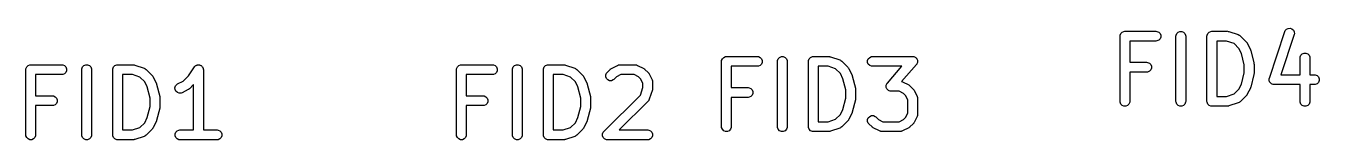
# Model space of a CAD drawing. Header units: inches. Extents: x 5.11 to 10.2, y -6.3 to -1.46.
# Drawn here: x 9.416 to 10.197, y -6.302 to -6.235 of the extents above; entities that cross this region are included whole.
import ezdxf

# ---------------------------------------------------------------- set-up
doc = ezdxf.new("R2010")
doc.units = ezdxf.units.IN
doc.header["$MEASUREMENT"] = 0
doc.layers.add('BLACK', color=250, linetype='CONTINUOUS')

msp = doc.modelspace()

# ---------------------------------------------------------------- linework, layer by layer
at = {"layer": 'BLACK', "linetype": 'CONTINUOUS'}
for p, q in [((10.07662, -6.2392), (10.07706, -6.23813)), ((10.07706, -6.23813), (10.07788, -6.23732)), ((10.07788, -6.23732), (10.07894, -6.23688)), ((10.07894, -6.23688), (10.07952, -6.23682)), ((10.07952, -6.23682), (10.09827, -6.23682)), ((10.09827, -6.23682), (10.09884, -6.23688)), ((10.09884, -6.23688), (10.09991, -6.23732)), ((10.09991, -6.23732), (10.10072, -6.23813)), ((10.10072, -6.23813), (10.10116, -6.2392)), ((10.11037, -6.2392), (10.11081, -6.23813)), ((10.11081, -6.23813), (10.11162, -6.23732)), ((10.11162, -6.23732), (10.11269, -6.23688)), ((10.11269, -6.23688), (10.11384, -6.23688)), ((10.11384, -6.23688), (10.11491, -6.23732)), ((10.11491, -6.23732), (10.11572, -6.23813)), ((10.11572, -6.23813), (10.11616, -6.2392)), ((10.12912, -6.2392), (10.12956, -6.23813)), ((10.12956, -6.23813), (10.13037, -6.23732)), ((10.13037, -6.23732), (10.13144, -6.23688)), ((10.13144, -6.23688), (10.13201, -6.23682)), ((10.13201, -6.23682), (10.14139, -6.23682)), ((10.14139, -6.23682), (10.14168, -6.23685)), ((10.14168, -6.23685), (10.14176, -6.23684)), ((10.14176, -6.23684), (10.14186, -6.23687)), ((10.14186, -6.23687), (10.14196, -6.23688)), ((10.14196, -6.23688), (10.14203, -6.23691)), ((10.14203, -6.23691), (10.14232, -6.23697)), ((10.14232, -6.23697), (10.14794, -6.23885)), ((10.16671, -6.26508), (10.17608, -6.23696)), ((10.17608, -6.23696), (10.17632, -6.23643)), ((10.17632, -6.23643), (10.17707, -6.23556)), ((10.17707, -6.23556), (10.1781, -6.23505)), ((10.1781, -6.23505), (10.17925, -6.23497)), ((10.17925, -6.23497), (10.18034, -6.23533)), ((10.18034, -6.23533), (10.18121, -6.23609)), ((10.18121, -6.23609), (10.18173, -6.23712)), ((10.18181, -6.23827), (10.18168, -6.23883)), ((10.18173, -6.23712), (10.18181, -6.23827)), ((10.07657, -6.23977), (10.07662, -6.2392)), ((10.07657, -6.27914), (10.07657, -6.23977)), ((10.09827, -6.24272), (10.08247, -6.24272)), ((10.08247, -6.24272), (10.08247, -6.25557)), ((10.09884, -6.24267), (10.09827, -6.24272)), ((10.09991, -6.24223), (10.09884, -6.24267)), ((10.10072, -6.24141), (10.09991, -6.24223)), ((10.10116, -6.24035), (10.10072, -6.24141)), ((10.10116, -6.2392), (10.10116, -6.24035)), ((10.11031, -6.23977), (10.11037, -6.2392)), ((10.11031, -6.27914), (10.11031, -6.23977)), ((10.11616, -6.2392), (10.11622, -6.23977)), ((10.11622, -6.23977), (10.11622, -6.27914)), ((10.12906, -6.23977), (10.12912, -6.2392)), ((10.12906, -6.27914), (10.12906, -6.23977)), ((10.14091, -6.24272), (10.13497, -6.24272)), ((10.13497, -6.24272), (10.13497, -6.27619)), ((10.14542, -6.24423), (10.14091, -6.24272)), ((10.14833, -6.24714), (10.14542, -6.24423)), ((10.14794, -6.23885), (10.14847, -6.23908)), ((10.14847, -6.23908), (10.14855, -6.23915)), ((10.14855, -6.23915), (10.14865, -6.23919)), ((10.14865, -6.23919), (10.1491, -6.23956)), ((10.1491, -6.23956), (10.15285, -6.24331)), ((10.15285, -6.24331), (10.15303, -6.24353)), ((10.15303, -6.24353), (10.15309, -6.24359)), ((10.15309, -6.24359), (10.15315, -6.24367)), ((10.15315, -6.24367), (10.15322, -6.24376)), ((10.15322, -6.24376), (10.15325, -6.24383)), ((10.15325, -6.24383), (10.1534, -6.24408)), ((10.1534, -6.24408), (10.15528, -6.24782)), ((10.18168, -6.23883), (10.17361, -6.26307)), ((9.83605, -6.25446), (9.83649, -6.25339)), ((9.83649, -6.25339), (9.83731, -6.25258)), ((9.83731, -6.25258), (9.83837, -6.25214)), ((9.83837, -6.25214), (9.83895, -6.25208)), ((9.83895, -6.25208), (9.85769, -6.25208)), ((9.85769, -6.25208), (9.85827, -6.25214)), ((9.85827, -6.25214), (9.85933, -6.25258)), ((9.85933, -6.25258), (9.86015, -6.25339)), ((9.86015, -6.25339), (9.86059, -6.25446)), ((9.8698, -6.25446), (9.87024, -6.25339)), ((9.87024, -6.25339), (9.87105, -6.25258)), ((9.87105, -6.25258), (9.87212, -6.25214)), ((9.87212, -6.25214), (9.87327, -6.25214)), ((9.87327, -6.25214), (9.87433, -6.25258)), ((9.87433, -6.25258), (9.87515, -6.25339)), ((9.87515, -6.25339), (9.87559, -6.25446)), ((9.88854, -6.25446), (9.88898, -6.25339)), ((9.88898, -6.25339), (9.8898, -6.25258)), ((9.8898, -6.25258), (9.89086, -6.25214)), ((9.89086, -6.25214), (9.89144, -6.25208)), ((9.89144, -6.25208), (9.90081, -6.25208)), ((9.90081, -6.25208), (9.90111, -6.25211)), ((9.90111, -6.25211), (9.90118, -6.2521)), ((9.90118, -6.2521), (9.90129, -6.25213)), ((9.90129, -6.25213), (9.90139, -6.25214)), ((9.90139, -6.25214), (9.90146, -6.25217)), ((9.90146, -6.25217), (9.90175, -6.25223)), ((9.90175, -6.25223), (9.90737, -6.25411)), ((9.92416, -6.25446), (9.92461, -6.25339)), ((9.92461, -6.25339), (9.92542, -6.25258)), ((9.92542, -6.25258), (9.92648, -6.25214)), ((9.92648, -6.25214), (9.92706, -6.25208)), ((9.92706, -6.25208), (9.95143, -6.25208)), ((9.95143, -6.25208), (9.95174, -6.25211)), ((9.95174, -6.25211), (9.95181, -6.2521)), ((9.95181, -6.2521), (9.95187, -6.25212)), ((9.95187, -6.25212), (9.95201, -6.25214)), ((9.95201, -6.25214), (9.95245, -6.25232)), ((9.95245, -6.25232), (9.95291, -6.25247)), ((9.95291, -6.25247), (9.95298, -6.25254)), ((9.95298, -6.25254), (9.95307, -6.25258)), ((9.95307, -6.25258), (9.95341, -6.25292)), ((9.95341, -6.25292), (9.95377, -6.25323)), ((9.95377, -6.25323), (9.95382, -6.25332)), ((9.95382, -6.25332), (9.95389, -6.25339)), ((9.95389, -6.25339), (9.95407, -6.25383)), ((9.95407, -6.25383), (9.95428, -6.25426)), ((10.14985, -6.25018), (10.14833, -6.24714)), ((10.15156, -6.25701), (10.14985, -6.25018)), ((10.15528, -6.24782), (10.15529, -6.24787)), ((10.15529, -6.24787), (10.15531, -6.24788)), ((10.15531, -6.24788), (10.15539, -6.24813)), ((10.15539, -6.24813), (10.15548, -6.24837)), ((10.15548, -6.24837), (10.15548, -6.24839)), ((10.15548, -6.24839), (10.1555, -6.24843)), ((10.1555, -6.24843), (10.15737, -6.25593)), ((10.1853, -6.25289), (10.18536, -6.25232)), ((10.1853, -6.26307), (10.1853, -6.25289)), ((10.18536, -6.25232), (10.1858, -6.25125)), ((10.1858, -6.25125), (10.18662, -6.25044)), ((10.18662, -6.25044), (10.18768, -6.25)), ((10.18768, -6.25), (10.18883, -6.25)), ((10.18883, -6.25), (10.1899, -6.25044)), ((10.1899, -6.25044), (10.19071, -6.25125)), ((10.19071, -6.25125), (10.19115, -6.25232)), ((10.19115, -6.25232), (10.19121, -6.25289)), ((10.19121, -6.25289), (10.19121, -6.26307)), ((9.41599, -6.26003), (9.41605, -6.25946)), ((9.41599, -6.2994), (9.41599, -6.26003)), ((9.41605, -6.25946), (9.41649, -6.25839)), ((9.41649, -6.25839), (9.41731, -6.25758)), ((9.41731, -6.25758), (9.41837, -6.25714)), ((9.41837, -6.25714), (9.41895, -6.25708)), ((9.41895, -6.25708), (9.43769, -6.25708)), ((9.43769, -6.25708), (9.43827, -6.25714)), ((9.43827, -6.25714), (9.43933, -6.25758)), ((9.43933, -6.25758), (9.44015, -6.25839)), ((9.44015, -6.26167), (9.43933, -6.26249)), ((9.44015, -6.25839), (9.44059, -6.25946)), ((9.44059, -6.26061), (9.44015, -6.26167)), ((9.44059, -6.25946), (9.44059, -6.26061)), ((9.44974, -6.26003), (9.4498, -6.25946)), ((9.44974, -6.2994), (9.44974, -6.26003)), ((9.4498, -6.25946), (9.45024, -6.25839)), ((9.45024, -6.25839), (9.45105, -6.25758)), ((9.45105, -6.25758), (9.45212, -6.25714)), ((9.45212, -6.25714), (9.45327, -6.25714)), ((9.45327, -6.25714), (9.45433, -6.25758)), ((9.45433, -6.25758), (9.45515, -6.25839)), ((9.45515, -6.25839), (9.45559, -6.25946)), ((9.45559, -6.25946), (9.45564, -6.26003)), ((9.45564, -6.26003), (9.45564, -6.2994)), ((9.46849, -6.26003), (9.46854, -6.25946)), ((9.46849, -6.2994), (9.46849, -6.26003)), ((9.46854, -6.25946), (9.46898, -6.25839)), ((9.46898, -6.25839), (9.4698, -6.25758)), ((9.4698, -6.25758), (9.47086, -6.25714)), ((9.47086, -6.25714), (9.47144, -6.25708)), ((9.47144, -6.25708), (9.48081, -6.25708)), ((9.48081, -6.25708), (9.48111, -6.25711)), ((9.48111, -6.25711), (9.48118, -6.2571)), ((9.48118, -6.2571), (9.48129, -6.25713)), ((9.48129, -6.25713), (9.48139, -6.25714)), ((9.48139, -6.25714), (9.48146, -6.25717)), ((9.48146, -6.25717), (9.48175, -6.25723)), ((9.48175, -6.25723), (9.48737, -6.25911)), ((9.48737, -6.25911), (9.4879, -6.25934)), ((9.4879, -6.25934), (9.48798, -6.25941)), ((9.48798, -6.25941), (9.48808, -6.25945)), ((9.48808, -6.25945), (9.48853, -6.25982)), ((9.48853, -6.25982), (9.49228, -6.26357)), ((9.51414, -6.26378), (9.51773, -6.25839)), ((9.51773, -6.25839), (9.51809, -6.25795)), ((9.51773, -6.25839), (9.51773, -6.25839)), ((9.51773, -6.25839), (9.51773, -6.25839)), ((9.51773, -6.25839), (9.51773, -6.25839)), ((9.51809, -6.25795), (9.51834, -6.25778)), ((9.51834, -6.25778), (9.51854, -6.25758)), ((9.51854, -6.25758), (9.51881, -6.25747)), ((9.51881, -6.25747), (9.51905, -6.25731)), ((9.51905, -6.25731), (9.51934, -6.25725)), ((9.51934, -6.25725), (9.51961, -6.25714)), ((9.51961, -6.25714), (9.5199, -6.25714)), ((9.5199, -6.25714), (9.52018, -6.25708)), ((9.52018, -6.25708), (9.52047, -6.25714)), ((9.52047, -6.25714), (9.52076, -6.25714)), ((9.52076, -6.25714), (9.52103, -6.25725)), ((9.52103, -6.25725), (9.52131, -6.2573)), ((9.52131, -6.2573), (9.52155, -6.25747)), ((9.52155, -6.25747), (9.52182, -6.25758)), ((9.52182, -6.25758), (9.52203, -6.25778)), ((9.52203, -6.25778), (9.52227, -6.25794)), ((9.52227, -6.25794), (9.52243, -6.25819)), ((9.52243, -6.25819), (9.52264, -6.25839)), ((9.52264, -6.25839), (9.52275, -6.25866)), ((9.52275, -6.25866), (9.52291, -6.2589)), ((9.52291, -6.2589), (9.52297, -6.25919)), ((9.52297, -6.25919), (9.52308, -6.25946)), ((9.52308, -6.25946), (9.52314, -6.26003)), ((9.52314, -6.26003), (9.52314, -6.26003)), ((9.52314, -6.26003), (9.52314, -6.26003)), ((9.52314, -6.26003), (9.52314, -6.26003)), ((9.52314, -6.26003), (9.52314, -6.29645)), ((9.67599, -6.26003), (9.67605, -6.25946)), ((9.67599, -6.2994), (9.67599, -6.26003)), ((9.67605, -6.25946), (9.67649, -6.25839)), ((9.67649, -6.25839), (9.67731, -6.25758)), ((9.67731, -6.25758), (9.67837, -6.25714)), ((9.67837, -6.25714), (9.67895, -6.25708)), ((9.67895, -6.25708), (9.69769, -6.25708)), ((9.69769, -6.25708), (9.69827, -6.25714)), ((9.69827, -6.25714), (9.69933, -6.25758)), ((9.69933, -6.25758), (9.70015, -6.25839)), ((9.70015, -6.26167), (9.69933, -6.26249)), ((9.70015, -6.25839), (9.70059, -6.25946)), ((9.70059, -6.26061), (9.70015, -6.26167)), ((9.70059, -6.25946), (9.70059, -6.26061)), ((9.70974, -6.26003), (9.7098, -6.25946)), ((9.70974, -6.2994), (9.70974, -6.26003)), ((9.7098, -6.25946), (9.71024, -6.25839)), ((9.71024, -6.25839), (9.71105, -6.25758)), ((9.71105, -6.25758), (9.71212, -6.25714)), ((9.71212, -6.25714), (9.71327, -6.25714)), ((9.71327, -6.25714), (9.71433, -6.25758)), ((9.71433, -6.25758), (9.71515, -6.25839)), ((9.71515, -6.25839), (9.71559, -6.25946)), ((9.71559, -6.25946), (9.71564, -6.26003)), ((9.71564, -6.26003), (9.71564, -6.2994)), ((9.72849, -6.26003), (9.72854, -6.25946)), ((9.72849, -6.2994), (9.72849, -6.26003)), ((9.72854, -6.25946), (9.72898, -6.25839)), ((9.72898, -6.25839), (9.7298, -6.25758)), ((9.7298, -6.25758), (9.73086, -6.25714)), ((9.73086, -6.25714), (9.73144, -6.25708)), ((9.73144, -6.25708), (9.74081, -6.25708)), ((9.74081, -6.25708), (9.74111, -6.25711)), ((9.74111, -6.25711), (9.74118, -6.2571)), ((9.74118, -6.2571), (9.74129, -6.25713)), ((9.74129, -6.25713), (9.74139, -6.25714)), ((9.74139, -6.25714), (9.74146, -6.25717)), ((9.74146, -6.25717), (9.74175, -6.25723)), ((9.74175, -6.25723), (9.74737, -6.25911)), ((9.74737, -6.25911), (9.7479, -6.25934)), ((9.7479, -6.25934), (9.74798, -6.25941)), ((9.74798, -6.25941), (9.74808, -6.25945)), ((9.74808, -6.25945), (9.74853, -6.25982)), ((9.74853, -6.25982), (9.75228, -6.26357)), ((9.76648, -6.26214), (9.76685, -6.26169)), ((9.76685, -6.26169), (9.76872, -6.25982)), ((9.76872, -6.25982), (9.76895, -6.25963)), ((9.76895, -6.25963), (9.769, -6.25957)), ((9.769, -6.25957), (9.76909, -6.25952)), ((9.76909, -6.25952), (9.76917, -6.25945)), ((9.76917, -6.25945), (9.76924, -6.25942)), ((9.76924, -6.25942), (9.76949, -6.25927)), ((9.76949, -6.25927), (9.77324, -6.25739)), ((9.77324, -6.25739), (9.77378, -6.25718)), ((9.77378, -6.25718), (9.77389, -6.25718)), ((9.77389, -6.25718), (9.77398, -6.25714)), ((9.77398, -6.25714), (9.77456, -6.25708)), ((9.77456, -6.25708), (9.78393, -6.25708)), ((9.78393, -6.25708), (9.78451, -6.25714)), ((9.78451, -6.25714), (9.78461, -6.25718)), ((9.78461, -6.25718), (9.78471, -6.25718)), ((9.78471, -6.25718), (9.78525, -6.25739)), ((9.78525, -6.25739), (9.789, -6.25927)), ((9.789, -6.25927), (9.78925, -6.25942)), ((9.78925, -6.25942), (9.78932, -6.25945)), ((9.78932, -6.25945), (9.7894, -6.25952)), ((9.7894, -6.25952), (9.78949, -6.25957)), ((9.78949, -6.25957), (9.78954, -6.25963)), ((9.78954, -6.25963), (9.78977, -6.25982)), ((9.78977, -6.25982), (9.79165, -6.26169)), ((9.79165, -6.26169), (9.79183, -6.26192)), ((9.83599, -6.25503), (9.83605, -6.25446)), ((9.83599, -6.2944), (9.83599, -6.25503)), ((9.85769, -6.25798), (9.8419, -6.25798)), ((9.8419, -6.25798), (9.8419, -6.27083)), ((9.85827, -6.25793), (9.85769, -6.25798)), ((9.85933, -6.25749), (9.85827, -6.25793)), ((9.86015, -6.25667), (9.85933, -6.25749)), ((9.86059, -6.25561), (9.86015, -6.25667)), ((9.86059, -6.25446), (9.86059, -6.25561)), ((9.86974, -6.25503), (9.8698, -6.25446)), ((9.86974, -6.2944), (9.86974, -6.25503)), ((9.87559, -6.25446), (9.87564, -6.25503)), ((9.87564, -6.25503), (9.87564, -6.2944)), ((9.88849, -6.25503), (9.88854, -6.25446)), ((9.88849, -6.2944), (9.88849, -6.25503)), ((9.90033, -6.25798), (9.89439, -6.25798)), ((9.89439, -6.25798), (9.89439, -6.29145)), ((9.90484, -6.25949), (9.90033, -6.25798)), ((9.90776, -6.26241), (9.90484, -6.25949)), ((9.90737, -6.25411), (9.9079, -6.25434)), ((9.9079, -6.25434), (9.90798, -6.25441)), ((9.90798, -6.25441), (9.90808, -6.25445)), ((9.90808, -6.25445), (9.90853, -6.25482)), ((9.90853, -6.25482), (9.91228, -6.25857)), ((9.91228, -6.25857), (9.91246, -6.2588)), ((9.91246, -6.2588), (9.91252, -6.25885)), ((9.91252, -6.25885), (9.91258, -6.25893)), ((9.91258, -6.25893), (9.91264, -6.25902)), ((9.91264, -6.25902), (9.91267, -6.25909)), ((9.91267, -6.25909), (9.91283, -6.25934)), ((9.91283, -6.25934), (9.9147, -6.26309)), ((9.92416, -6.25561), (9.92416, -6.25446)), ((9.92461, -6.25667), (9.92416, -6.25561)), ((9.92542, -6.25749), (9.92461, -6.25667)), ((9.92648, -6.25793), (9.92542, -6.25749)), ((9.92706, -6.25798), (9.92648, -6.25793)), ((9.94493, -6.25798), (9.92706, -6.25798)), ((9.93609, -6.26809), (9.94493, -6.25798)), ((9.95365, -6.25698), (9.94472, -6.26719)), ((9.95383, -6.25673), (9.95365, -6.25698)), ((9.95389, -6.25667), (9.95383, -6.25673)), ((9.95391, -6.25662), (9.95389, -6.25667)), ((9.95399, -6.25651), (9.95391, -6.25662)), ((9.95414, -6.25605), (9.95399, -6.25651)), ((9.95433, -6.25561), (9.95414, -6.25605)), ((9.95428, -6.25426), (9.95429, -6.25436)), ((9.95429, -6.25436), (9.95433, -6.25446)), ((9.95433, -6.25446), (9.95433, -6.25494)), ((9.95433, -6.25494), (9.95436, -6.25541)), ((9.95436, -6.25541), (9.95433, -6.25551)), ((9.95433, -6.25551), (9.95433, -6.25561)), ((10.08247, -6.25557), (10.09264, -6.25557)), ((10.09264, -6.26147), (10.08247, -6.26147)), ((10.08247, -6.26147), (10.08247, -6.27914)), ((10.09264, -6.25557), (10.09322, -6.25562)), ((10.09322, -6.26142), (10.09264, -6.26147)), ((10.09322, -6.25562), (10.09428, -6.25606)), ((10.09428, -6.26097), (10.09322, -6.26142)), ((10.09428, -6.25606), (10.0951, -6.25688)), ((10.0951, -6.26016), (10.09428, -6.26097)), ((10.0951, -6.25688), (10.09554, -6.25794)), ((10.09554, -6.2591), (10.0951, -6.26016)), ((10.09554, -6.25794), (10.09554, -6.2591)), ((10.15156, -6.26191), (10.15156, -6.25701)), ((10.15737, -6.25593), (10.15739, -6.25603)), ((10.15739, -6.25603), (10.15741, -6.25607)), ((10.15741, -6.25607), (10.15743, -6.25629)), ((10.15743, -6.25629), (10.15746, -6.2565)), ((10.15746, -6.2565), (10.15745, -6.25654)), ((10.15745, -6.25654), (10.15746, -6.25664)), ((10.15746, -6.25664), (10.15746, -6.26227)), ((9.43769, -6.26298), (9.4219, -6.26298)), ((9.4219, -6.26298), (9.4219, -6.27583)), ((9.43827, -6.26293), (9.43769, -6.26298)), ((9.43933, -6.26249), (9.43827, -6.26293)), ((9.48033, -6.26298), (9.47439, -6.26298)), ((9.47439, -6.26298), (9.47439, -6.29645)), ((9.48484, -6.26449), (9.48033, -6.26298)), ((9.48776, -6.26741), (9.48484, -6.26449)), ((9.48928, -6.27044), (9.48776, -6.26741)), ((9.49228, -6.26357), (9.49246, -6.2638)), ((9.49246, -6.2638), (9.49252, -6.26385)), ((9.49252, -6.26385), (9.49258, -6.26393)), ((9.49258, -6.26393), (9.49264, -6.26402)), ((9.49264, -6.26402), (9.49267, -6.26409)), ((9.49267, -6.26409), (9.49283, -6.26434)), ((9.49283, -6.26434), (9.4947, -6.26809)), ((9.4947, -6.26809), (9.49472, -6.26813)), ((9.49472, -6.26813), (9.49473, -6.26814)), ((9.49473, -6.26814), (9.49482, -6.26839)), ((9.49482, -6.26839), (9.49491, -6.26863)), ((9.49491, -6.26863), (9.49491, -6.26865)), ((9.49491, -6.26865), (9.49493, -6.26869)), ((9.49493, -6.26869), (9.4968, -6.27619)), ((9.50637, -6.26982), (9.50712, -6.26895)), ((9.50712, -6.26895), (9.50761, -6.26864)), ((9.50761, -6.26864), (9.51094, -6.26698)), ((9.51094, -6.26698), (9.51414, -6.26378)), ((9.51723, -6.26904), (9.51477, -6.27149)), ((9.51723, -6.29645), (9.51723, -6.26904)), ((9.69769, -6.26298), (9.6819, -6.26298)), ((9.6819, -6.26298), (9.6819, -6.27583)), ((9.69827, -6.26293), (9.69769, -6.26298)), ((9.69933, -6.26249), (9.69827, -6.26293)), ((9.74033, -6.26298), (9.73439, -6.26298)), ((9.73439, -6.26298), (9.73439, -6.29645)), ((9.74484, -6.26449), (9.74033, -6.26298)), ((9.74776, -6.26741), (9.74484, -6.26449)), ((9.74928, -6.27044), (9.74776, -6.26741)), ((9.75228, -6.26357), (9.75246, -6.2638)), ((9.75246, -6.2638), (9.75252, -6.26385)), ((9.75252, -6.26385), (9.75258, -6.26393)), ((9.75258, -6.26393), (9.75264, -6.26402)), ((9.75264, -6.26402), (9.75267, -6.26409)), ((9.75267, -6.26409), (9.75283, -6.26434)), ((9.75283, -6.26434), (9.7547, -6.26809)), ((9.7547, -6.26809), (9.75472, -6.26813)), ((9.75472, -6.26813), (9.75473, -6.26814)), ((9.75473, -6.26814), (9.75482, -6.26839)), ((9.75482, -6.26839), (9.75491, -6.26863)), ((9.75491, -6.26863), (9.75491, -6.26865)), ((9.75491, -6.26865), (9.75493, -6.26869)), ((9.75493, -6.26869), (9.7568, -6.27619)), ((9.76604, -6.26321), (9.76648, -6.26214)), ((9.76604, -6.26436), (9.76604, -6.26321)), ((9.76648, -6.26542), (9.76604, -6.26436)), ((9.76729, -6.26624), (9.76648, -6.26542)), ((9.76836, -6.26668), (9.76729, -6.26624)), ((9.76951, -6.26668), (9.76836, -6.26668)), ((9.77058, -6.26624), (9.76951, -6.26668)), ((9.77102, -6.26587), (9.77058, -6.26624)), ((9.77256, -6.26433), (9.77102, -6.26587)), ((9.77526, -6.26298), (9.77256, -6.26433)), ((9.78324, -6.26298), (9.77526, -6.26298)), ((9.78593, -6.26433), (9.78324, -6.26298)), ((9.78713, -6.26553), (9.78593, -6.26433)), ((9.78848, -6.26823), (9.78713, -6.26553)), ((9.78848, -6.2708), (9.78848, -6.26823)), ((9.79183, -6.26192), (9.79189, -6.26197)), ((9.79189, -6.26197), (9.79195, -6.26206)), ((9.79195, -6.26206), (9.79201, -6.26214)), ((9.79201, -6.26214), (9.79204, -6.26221)), ((9.79204, -6.26221), (9.7922, -6.26246)), ((9.7922, -6.26246), (9.79407, -6.26621)), ((9.79407, -6.26621), (9.79428, -6.26675)), ((9.79428, -6.26675), (9.79429, -6.26686)), ((9.79429, -6.26686), (9.79433, -6.26696)), ((9.79433, -6.26696), (9.79439, -6.26753)), ((9.79439, -6.26753), (9.79439, -6.27128)), ((9.90928, -6.26544), (9.90776, -6.26241)), ((9.91098, -6.27227), (9.90928, -6.26544)), ((9.9147, -6.26309), (9.91472, -6.26313)), ((9.91472, -6.26313), (9.91473, -6.26314)), ((9.91473, -6.26314), (9.91482, -6.26339)), ((9.91482, -6.26339), (9.91491, -6.26363)), ((9.91491, -6.26363), (9.91491, -6.26365)), ((9.91491, -6.26365), (9.91493, -6.26369)), ((9.91493, -6.26369), (9.9168, -6.27119)), ((9.93538, -6.26965), (9.93541, -6.26955)), ((9.93541, -6.27013), (9.93538, -6.26965)), ((9.93541, -6.26945), (9.9356, -6.26901)), ((9.93541, -6.26955), (9.93541, -6.26945)), ((9.9356, -6.26901), (9.93575, -6.26856)), ((9.93575, -6.26856), (9.93583, -6.26844)), ((9.93583, -6.26844), (9.93585, -6.26839)), ((9.93585, -6.26839), (9.93591, -6.26833)), ((9.93591, -6.26833), (9.93609, -6.26809)), ((9.94472, -6.26719), (9.94525, -6.26739)), ((9.94525, -6.26739), (9.949, -6.26926)), ((9.949, -6.26926), (9.94925, -6.26942)), ((9.94925, -6.26942), (9.94932, -6.26945)), ((9.94932, -6.26945), (9.9494, -6.26952)), ((9.9494, -6.26952), (9.94949, -6.26957)), ((9.94949, -6.26957), (9.94954, -6.26963)), ((9.94954, -6.26963), (9.94977, -6.26982)), ((10.14833, -6.27177), (10.14985, -6.26874)), ((10.14985, -6.26874), (10.15156, -6.26191)), ((10.15737, -6.26298), (10.1555, -6.27048)), ((10.15739, -6.26289), (10.15737, -6.26298)), ((10.15741, -6.26284), (10.15739, -6.26289)), ((10.15743, -6.26263), (10.15741, -6.26284)), ((10.15746, -6.26241), (10.15743, -6.26263)), ((10.15746, -6.26227), (10.15745, -6.26237)), ((10.15745, -6.26237), (10.15746, -6.26241)), ((10.16658, -6.26565), (10.16661, -6.2655)), ((10.16661, -6.26612), (10.16658, -6.26565)), ((10.16661, -6.26544), (10.16664, -6.26537)), ((10.16661, -6.2655), (10.16661, -6.26544)), ((10.16661, -6.26659), (10.16661, -6.26612)), ((10.16665, -6.26669), (10.16661, -6.26659)), ((10.16664, -6.26537), (10.16671, -6.26508)), ((10.16666, -6.2668), (10.16665, -6.26669)), ((10.16687, -6.26722), (10.16666, -6.2668)), ((10.16705, -6.26766), (10.16687, -6.26722)), ((10.16713, -6.26773), (10.16705, -6.26766)), ((10.16718, -6.26783), (10.16713, -6.26773)), ((10.16753, -6.26814), (10.16718, -6.26783)), ((10.16787, -6.26847), (10.16753, -6.26814)), ((10.16797, -6.26851), (10.16787, -6.26847)), ((10.16805, -6.26858), (10.16797, -6.26851)), ((10.16849, -6.26873), (10.16805, -6.26858)), ((10.16893, -6.26891), (10.16849, -6.26873)), ((10.16908, -6.26893), (10.16893, -6.26891)), ((10.16914, -6.26895), (10.16908, -6.26893)), ((10.16922, -6.26894), (10.16914, -6.26895)), ((10.16951, -6.26897), (10.16922, -6.26894)), ((10.1853, -6.26897), (10.16951, -6.26897)), ((10.17361, -6.26307), (10.1853, -6.26307)), ((10.1853, -6.27914), (10.1853, -6.26897)), ((10.19121, -6.26307), (10.19388, -6.26307)), ((10.19388, -6.26897), (10.19121, -6.26897)), ((10.19121, -6.26897), (10.19121, -6.27914)), ((10.19388, -6.26307), (10.19446, -6.26312)), ((10.19446, -6.26891), (10.19388, -6.26897)), ((10.19446, -6.26312), (10.19552, -6.26356)), ((10.19552, -6.26847), (10.19446, -6.26891)), ((10.19552, -6.26356), (10.19634, -6.26438)), ((10.19634, -6.26766), (10.19552, -6.26847)), ((10.19634, -6.26438), (10.19678, -6.26544)), ((10.19678, -6.26659), (10.19634, -6.26766)), ((10.19678, -6.26544), (10.19678, -6.26659)), ((9.4219, -6.27583), (9.43207, -6.27583)), ((9.43207, -6.27583), (9.43265, -6.27588)), ((9.43265, -6.27588), (9.43371, -6.27632)), ((9.43371, -6.27632), (9.43452, -6.27714)), ((9.43452, -6.27714), (9.43497, -6.2782)), ((9.49098, -6.27727), (9.48928, -6.27044)), ((9.49098, -6.28217), (9.49098, -6.27727)), ((9.4968, -6.27619), (9.49682, -6.27629)), ((9.49682, -6.27629), (9.49683, -6.27633)), ((9.49683, -6.27633), (9.49685, -6.27655)), ((9.49685, -6.27655), (9.49689, -6.27676)), ((9.49689, -6.27676), (9.49688, -6.2768)), ((9.49688, -6.2768), (9.49689, -6.27691)), ((9.49689, -6.27691), (9.49689, -6.28253)), ((9.50601, -6.27091), (9.50637, -6.26982)), ((9.50609, -6.27206), (9.50601, -6.27091)), ((9.5066, -6.27309), (9.50609, -6.27206)), ((9.50747, -6.27385), (9.5066, -6.27309)), ((9.50857, -6.27421), (9.50747, -6.27385)), ((9.50971, -6.27413), (9.50857, -6.27421)), ((9.51026, -6.27392), (9.50971, -6.27413)), ((9.51401, -6.27205), (9.51026, -6.27392)), ((9.51425, -6.27189), (9.51401, -6.27205)), ((9.51433, -6.27186), (9.51425, -6.27189)), ((9.51441, -6.27179), (9.51433, -6.27186)), ((9.5145, -6.27174), (9.51441, -6.27179)), ((9.51455, -6.27168), (9.5145, -6.27174)), ((9.51477, -6.27149), (9.51455, -6.27168)), ((9.6819, -6.27583), (9.69207, -6.27583)), ((9.69207, -6.27583), (9.69265, -6.27588)), ((9.69265, -6.27588), (9.69371, -6.27632)), ((9.69371, -6.27632), (9.69452, -6.27714)), ((9.69452, -6.27714), (9.69497, -6.2782)), ((9.75098, -6.27727), (9.74928, -6.27044)), ((9.75098, -6.28217), (9.75098, -6.27727)), ((9.7568, -6.27619), (9.75682, -6.27629)), ((9.75682, -6.27629), (9.75683, -6.27633)), ((9.75683, -6.27633), (9.75685, -6.27655)), ((9.75685, -6.27655), (9.75689, -6.27676)), ((9.75689, -6.27676), (9.75688, -6.2768)), ((9.75688, -6.2768), (9.75689, -6.27691)), ((9.75689, -6.27691), (9.75689, -6.28253)), ((9.76497, -6.29731), (9.78698, -6.27531)), ((9.78698, -6.27531), (9.78848, -6.2708)), ((9.79423, -6.27221), (9.79236, -6.27784)), ((9.7943, -6.27193), (9.79423, -6.27221)), ((9.79433, -6.27186), (9.7943, -6.27193)), ((9.79434, -6.27175), (9.79433, -6.27186)), ((9.79436, -6.27165), (9.79434, -6.27175)), ((9.79439, -6.27128), (9.79436, -6.27157)), ((9.79436, -6.27157), (9.79436, -6.27165)), ((9.8419, -6.27083), (9.85207, -6.27083)), ((9.85207, -6.27673), (9.8419, -6.27673)), ((9.8419, -6.27673), (9.8419, -6.2944)), ((9.85207, -6.27083), (9.85265, -6.27088)), ((9.85265, -6.27668), (9.85207, -6.27673)), ((9.85265, -6.27088), (9.85371, -6.27132)), ((9.85371, -6.27623), (9.85265, -6.27668)), ((9.85371, -6.27132), (9.85452, -6.27214)), ((9.85452, -6.27542), (9.85371, -6.27623)), ((9.85452, -6.27214), (9.85497, -6.2732)), ((9.85497, -6.27436), (9.85452, -6.27542)), ((9.85497, -6.2732), (9.85497, -6.27436)), ((9.90928, -6.284), (9.91098, -6.27717)), ((9.91098, -6.27717), (9.91098, -6.27227)), ((9.9168, -6.27119), (9.91682, -6.27129)), ((9.91682, -6.27129), (9.91683, -6.27133)), ((9.91683, -6.27133), (9.91685, -6.27155)), ((9.91685, -6.27155), (9.91689, -6.27176)), ((9.91689, -6.27176), (9.91688, -6.2718)), ((9.91688, -6.2718), (9.91689, -6.27191)), ((9.91689, -6.27191), (9.91689, -6.27753)), ((9.93541, -6.27061), (9.93541, -6.27013)), ((9.93545, -6.2707), (9.93541, -6.27061)), ((9.93546, -6.2708), (9.93545, -6.2707)), ((9.93567, -6.27123), (9.93546, -6.2708)), ((9.93585, -6.27167), (9.93567, -6.27123)), ((9.93592, -6.27174), (9.93585, -6.27167)), ((9.93597, -6.27183), (9.93592, -6.27174)), ((9.93633, -6.27215), (9.93597, -6.27183)), ((9.93667, -6.27249), (9.93633, -6.27215)), ((9.93676, -6.27252), (9.93667, -6.27249)), ((9.93684, -6.27259), (9.93676, -6.27252)), ((9.93729, -6.27274), (9.93684, -6.27259)), ((9.93773, -6.27293), (9.93729, -6.27274)), ((9.93787, -6.27294), (9.93773, -6.27293)), ((9.93793, -6.27296), (9.93787, -6.27294)), ((9.938, -6.27295), (9.93793, -6.27296)), ((9.93831, -6.27298), (9.938, -6.27295)), ((9.94324, -6.27298), (9.93831, -6.27298)), ((9.94593, -6.27433), (9.94324, -6.27298)), ((9.94713, -6.27553), (9.94593, -6.27433)), ((9.94848, -6.27823), (9.94713, -6.27553)), ((9.94977, -6.26982), (9.95165, -6.27169)), ((9.95165, -6.27169), (9.95183, -6.27192)), ((9.95183, -6.27192), (9.95189, -6.27197)), ((9.95189, -6.27197), (9.95195, -6.27206)), ((9.95195, -6.27206), (9.95201, -6.27214)), ((9.95201, -6.27214), (9.95204, -6.27221)), ((9.95204, -6.27221), (9.9522, -6.27246)), ((9.9522, -6.27246), (9.95407, -6.27621)), ((9.95407, -6.27621), (9.95428, -6.27675)), ((9.95428, -6.27675), (9.95429, -6.27686)), ((9.95429, -6.27686), (9.95433, -6.27695)), ((9.95433, -6.27695), (9.95439, -6.27753)), ((10.13497, -6.27619), (10.14091, -6.27619)), ((10.14091, -6.27619), (10.14542, -6.27469)), ((10.14542, -6.27469), (10.14833, -6.27177)), ((10.15285, -6.27561), (10.1491, -6.27935)), ((10.15303, -6.27538), (10.15285, -6.27561)), ((10.15309, -6.27533), (10.15303, -6.27538)), ((10.15315, -6.27524), (10.15309, -6.27533)), ((10.15322, -6.27516), (10.15315, -6.27524)), ((10.15325, -6.27509), (10.15322, -6.27516)), ((10.1534, -6.27484), (10.15325, -6.27509)), ((10.15528, -6.27109), (10.1534, -6.27484)), ((10.15529, -6.27105), (10.15528, -6.27109)), ((10.15531, -6.27103), (10.15529, -6.27105)), ((10.15539, -6.27079), (10.15531, -6.27103)), ((10.15548, -6.27055), (10.15539, -6.27079)), ((10.1555, -6.27048), (10.15548, -6.27053)), ((10.15548, -6.27053), (10.15548, -6.27055)), ((9.43207, -6.28173), (9.4219, -6.28173)), ((9.4219, -6.28173), (9.4219, -6.2994)), ((9.43265, -6.28168), (9.43207, -6.28173)), ((9.43371, -6.28123), (9.43265, -6.28168)), ((9.43452, -6.28042), (9.43371, -6.28123)), ((9.43497, -6.27936), (9.43452, -6.28042)), ((9.43497, -6.2782), (9.43497, -6.27936)), ((9.48928, -6.289), (9.49098, -6.28217)), ((9.4968, -6.28325), (9.49493, -6.29074)), ((9.49682, -6.28315), (9.4968, -6.28325)), ((9.49683, -6.28311), (9.49682, -6.28315)), ((9.49685, -6.28289), (9.49683, -6.28311)), ((9.49689, -6.28267), (9.49685, -6.28289)), ((9.49689, -6.28253), (9.49688, -6.28263)), ((9.49688, -6.28263), (9.49689, -6.28267)), ((9.69207, -6.28173), (9.6819, -6.28173)), ((9.6819, -6.28173), (9.6819, -6.2994)), ((9.69265, -6.28168), (9.69207, -6.28173)), ((9.69371, -6.28123), (9.69265, -6.28168)), ((9.69452, -6.28042), (9.69371, -6.28123)), ((9.69497, -6.27936), (9.69452, -6.28042)), ((9.69497, -6.2782), (9.69497, -6.27936)), ((9.74928, -6.289), (9.75098, -6.28217)), ((9.7568, -6.28325), (9.75493, -6.29074)), ((9.75682, -6.28315), (9.7568, -6.28325)), ((9.75683, -6.28311), (9.75682, -6.28315)), ((9.75685, -6.28289), (9.75683, -6.28311)), ((9.75689, -6.28267), (9.75685, -6.28289)), ((9.75689, -6.28253), (9.75688, -6.28263)), ((9.75688, -6.28263), (9.75689, -6.28267)), ((9.79165, -6.27899), (9.77419, -6.29645)), ((9.79201, -6.27855), (9.79165, -6.27899)), ((9.79205, -6.27845), (9.79201, -6.27855)), ((9.79212, -6.27837), (9.79205, -6.27845)), ((9.79236, -6.27784), (9.79212, -6.27837)), ((9.90776, -6.28703), (9.90928, -6.284)), ((9.9168, -6.27825), (9.91493, -6.28574)), ((9.91682, -6.27815), (9.9168, -6.27825)), ((9.91683, -6.27811), (9.91682, -6.27815)), ((9.91685, -6.27789), (9.91683, -6.27811)), ((9.91689, -6.27767), (9.91685, -6.27789)), ((9.91689, -6.27753), (9.91688, -6.27763)), ((9.91688, -6.27763), (9.91689, -6.27767)), ((9.94848, -6.28621), (9.94848, -6.27823)), ((9.95439, -6.27753), (9.95439, -6.2869)), ((10.07662, -6.27972), (10.07657, -6.27914)), ((10.07706, -6.28078), (10.07662, -6.27972)), ((10.07788, -6.2816), (10.07706, -6.28078)), ((10.07894, -6.28204), (10.07788, -6.2816)), ((10.0801, -6.28204), (10.07894, -6.28204)), ((10.08116, -6.2816), (10.0801, -6.28204)), ((10.08197, -6.28078), (10.08116, -6.2816)), ((10.08242, -6.27972), (10.08197, -6.28078)), ((10.08247, -6.27914), (10.08242, -6.27972)), ((10.11037, -6.27972), (10.11031, -6.27914)), ((10.11081, -6.28078), (10.11037, -6.27972)), ((10.11162, -6.2816), (10.11081, -6.28078)), ((10.11269, -6.28204), (10.11162, -6.2816)), ((10.11384, -6.28204), (10.11269, -6.28204)), ((10.11491, -6.2816), (10.11384, -6.28204)), ((10.11572, -6.28078), (10.11491, -6.2816)), ((10.11616, -6.27972), (10.11572, -6.28078)), ((10.11622, -6.27914), (10.11616, -6.27972)), ((10.12912, -6.27972), (10.12906, -6.27914)), ((10.12956, -6.28078), (10.12912, -6.27972)), ((10.13037, -6.2816), (10.12956, -6.28078)), ((10.13144, -6.28204), (10.13037, -6.2816)), ((10.13201, -6.28209), (10.13144, -6.28204)), ((10.14139, -6.28209), (10.13201, -6.28209)), ((10.14168, -6.28207), (10.14139, -6.28209)), ((10.14176, -6.28207), (10.14168, -6.28207)), ((10.14186, -6.28205), (10.14176, -6.28207)), ((10.14196, -6.28204), (10.14186, -6.28205)), ((10.14203, -6.28201), (10.14196, -6.28204)), ((10.14232, -6.28194), (10.14203, -6.28201)), ((10.14794, -6.28007), (10.14232, -6.28194)), ((10.14847, -6.27983), (10.14794, -6.28007)), ((10.14855, -6.27976), (10.14847, -6.27983)), ((10.14865, -6.27972), (10.14855, -6.27976)), ((10.1491, -6.27935), (10.14865, -6.27972)), ((10.18536, -6.27972), (10.1853, -6.27914)), ((10.1858, -6.28078), (10.18536, -6.27972)), ((10.18662, -6.2816), (10.1858, -6.28078)), ((10.18768, -6.28204), (10.18662, -6.2816)), ((10.18883, -6.28204), (10.18768, -6.28204)), ((10.1899, -6.2816), (10.18883, -6.28204)), ((10.19071, -6.28078), (10.1899, -6.2816)), ((10.19115, -6.27972), (10.19071, -6.28078)), ((10.19121, -6.27914), (10.19115, -6.27972)), ((9.48484, -6.29495), (9.48776, -6.29203)), ((9.48776, -6.29203), (9.48928, -6.289)), ((9.4947, -6.29135), (9.49283, -6.2951)), ((9.49472, -6.29131), (9.4947, -6.29135)), ((9.49473, -6.29129), (9.49472, -6.29131)), ((9.49482, -6.29105), (9.49473, -6.29129)), ((9.49491, -6.29081), (9.49482, -6.29105)), ((9.49493, -6.29074), (9.49491, -6.29079)), ((9.49491, -6.29079), (9.49491, -6.29081)), ((9.74484, -6.29495), (9.74776, -6.29203)), ((9.74776, -6.29203), (9.74928, -6.289)), ((9.7547, -6.29135), (9.75283, -6.2951)), ((9.75472, -6.29131), (9.7547, -6.29135)), ((9.75473, -6.29129), (9.75472, -6.29131)), ((9.75482, -6.29105), (9.75473, -6.29129)), ((9.75491, -6.29081), (9.75482, -6.29105)), ((9.75493, -6.29074), (9.75491, -6.29079)), ((9.75491, -6.29079), (9.75491, -6.29081)), ((9.89439, -6.29145), (9.90033, -6.29145)), ((9.90033, -6.29145), (9.90484, -6.28995)), ((9.90484, -6.28995), (9.90776, -6.28703)), ((9.91228, -6.29087), (9.90853, -6.29462)), ((9.91246, -6.29064), (9.91228, -6.29087)), ((9.91252, -6.29059), (9.91246, -6.29064)), ((9.91258, -6.2905), (9.91252, -6.29059)), ((9.91264, -6.29042), (9.91258, -6.2905)), ((9.91267, -6.29035), (9.91264, -6.29042)), ((9.91283, -6.2901), (9.91267, -6.29035)), ((9.9147, -6.28635), (9.91283, -6.2901)), ((9.91472, -6.28631), (9.9147, -6.28635)), ((9.91473, -6.28629), (9.91472, -6.28631)), ((9.91482, -6.28605), (9.91473, -6.28629)), ((9.91491, -6.28581), (9.91482, -6.28605)), ((9.91493, -6.28574), (9.91491, -6.28579)), ((9.91491, -6.28579), (9.91491, -6.28581)), ((9.92416, -6.29008), (9.92461, -6.28901)), ((9.92416, -6.29123), (9.92416, -6.29008)), ((9.92461, -6.29229), (9.92416, -6.29123)), ((9.92461, -6.28901), (9.92542, -6.2882)), ((9.92497, -6.29274), (9.92461, -6.29229)), ((9.92685, -6.29462), (9.92497, -6.29274)), ((9.92542, -6.2882), (9.92648, -6.28776)), ((9.92648, -6.28776), (9.92764, -6.28776)), ((9.92764, -6.28776), (9.9287, -6.2882)), ((9.9287, -6.2882), (9.92915, -6.28856)), ((9.92915, -6.28856), (9.93068, -6.2901)), ((9.93068, -6.2901), (9.93338, -6.29145)), ((9.93338, -6.29145), (9.94324, -6.29145)), ((9.94324, -6.29145), (9.94593, -6.2901)), ((9.94593, -6.2901), (9.94713, -6.2889)), ((9.94713, -6.2889), (9.94848, -6.28621)), ((9.95165, -6.29274), (9.94977, -6.29462)), ((9.95183, -6.29251), (9.95165, -6.29274)), ((9.95189, -6.29246), (9.95183, -6.29251)), ((9.95195, -6.29237), (9.95189, -6.29246)), ((9.95201, -6.29229), (9.95195, -6.29237)), ((9.95204, -6.29222), (9.95201, -6.29229)), ((9.9522, -6.29197), (9.95204, -6.29222)), ((9.95407, -6.28822), (9.9522, -6.29197)), ((9.95428, -6.28768), (9.95407, -6.28822)), ((9.95429, -6.28758), (9.95428, -6.28768)), ((9.95433, -6.28748), (9.95429, -6.28758)), ((9.95439, -6.2869), (9.95433, -6.28748)), ((9.41605, -6.29998), (9.41599, -6.2994)), ((9.41649, -6.30104), (9.41605, -6.29998)), ((9.42184, -6.29998), (9.4214, -6.30104)), ((9.4219, -6.2994), (9.42184, -6.29998)), ((9.4498, -6.29998), (9.44974, -6.2994)), ((9.45024, -6.30104), (9.4498, -6.29998)), ((9.45559, -6.29998), (9.45515, -6.30104)), ((9.45564, -6.2994), (9.45559, -6.29998)), ((9.46854, -6.29998), (9.46849, -6.2994)), ((9.46898, -6.30104), (9.46854, -6.29998)), ((9.47439, -6.29645), (9.48033, -6.29645)), ((9.48033, -6.29645), (9.48484, -6.29495)), ((9.48737, -6.30033), (9.48175, -6.3022)), ((9.4879, -6.30009), (9.48737, -6.30033)), ((9.48798, -6.30002), (9.4879, -6.30009)), ((9.48808, -6.29998), (9.48798, -6.30002)), ((9.48853, -6.29962), (9.48808, -6.29998)), ((9.49228, -6.29587), (9.48853, -6.29962)), ((9.49246, -6.29564), (9.49228, -6.29587)), ((9.49252, -6.29559), (9.49246, -6.29564)), ((9.49258, -6.2955), (9.49252, -6.29559)), ((9.49264, -6.29542), (9.49258, -6.2955)), ((9.49267, -6.29535), (9.49264, -6.29542)), ((9.49283, -6.2951), (9.49267, -6.29535)), ((9.50604, -6.29883), (9.50648, -6.29776)), ((9.50604, -6.29998), (9.50604, -6.29883)), ((9.50648, -6.30104), (9.50604, -6.29998)), ((9.50648, -6.29776), (9.50729, -6.29695)), ((9.50729, -6.29695), (9.50836, -6.29651)), ((9.50836, -6.29651), (9.50894, -6.29645)), ((9.50894, -6.29645), (9.51723, -6.29645)), ((9.52314, -6.29645), (9.53143, -6.29645)), ((9.53143, -6.29645), (9.53201, -6.29651)), ((9.53201, -6.29651), (9.53307, -6.29695)), ((9.53307, -6.29695), (9.53389, -6.29776)), ((9.53389, -6.29776), (9.53433, -6.29883)), ((9.53433, -6.29998), (9.53389, -6.30104)), ((9.53433, -6.29883), (9.53433, -6.29998)), ((9.67605, -6.29998), (9.67599, -6.2994)), ((9.67649, -6.30104), (9.67605, -6.29998)), ((9.68184, -6.29998), (9.6814, -6.30104)), ((9.6819, -6.2994), (9.68184, -6.29998)), ((9.7098, -6.29998), (9.70974, -6.2994)), ((9.71024, -6.30104), (9.7098, -6.29998)), ((9.71559, -6.29998), (9.71515, -6.30104)), ((9.71564, -6.2994), (9.71559, -6.29998)), ((9.72854, -6.29998), (9.72849, -6.2994)), ((9.72898, -6.30104), (9.72854, -6.29998)), ((9.73439, -6.29645), (9.74033, -6.29645)), ((9.74033, -6.29645), (9.74484, -6.29495)), ((9.74737, -6.30033), (9.74175, -6.3022)), ((9.7479, -6.30009), (9.74737, -6.30033)), ((9.74798, -6.30002), (9.7479, -6.30009)), ((9.74808, -6.29998), (9.74798, -6.30002)), ((9.74853, -6.29962), (9.74808, -6.29998)), ((9.75228, -6.29587), (9.74853, -6.29962)), ((9.75246, -6.29564), (9.75228, -6.29587)), ((9.75252, -6.29559), (9.75246, -6.29564)), ((9.75258, -6.2955), (9.75252, -6.29559)), ((9.75264, -6.29542), (9.75258, -6.2955)), ((9.75267, -6.29535), (9.75264, -6.29542)), ((9.75283, -6.2951), (9.75267, -6.29535)), ((9.76416, -6.29883), (9.76461, -6.29776)), ((9.76416, -6.29998), (9.76416, -6.29883)), ((9.76461, -6.30104), (9.76416, -6.29998)), ((9.76461, -6.29776), (9.76497, -6.29731)), ((9.77419, -6.29645), (9.79143, -6.29645)), ((9.79143, -6.29645), (9.79201, -6.29651)), ((9.79201, -6.29651), (9.79307, -6.29695)), ((9.79307, -6.29695), (9.79389, -6.29776)), ((9.79389, -6.29776), (9.79433, -6.29883)), ((9.79433, -6.29998), (9.79389, -6.30104)), ((9.79433, -6.29883), (9.79433, -6.29998)), ((9.83605, -6.29498), (9.83599, -6.2944)), ((9.83649, -6.29604), (9.83605, -6.29498)), ((9.83731, -6.29686), (9.83649, -6.29604)), ((9.83837, -6.2973), (9.83731, -6.29686)), ((9.83952, -6.2973), (9.83837, -6.2973)), ((9.84059, -6.29686), (9.83952, -6.2973)), ((9.8414, -6.29604), (9.84059, -6.29686)), ((9.84184, -6.29498), (9.8414, -6.29604)), ((9.8419, -6.2944), (9.84184, -6.29498)), ((9.8698, -6.29498), (9.86974, -6.2944)), ((9.87024, -6.29604), (9.8698, -6.29498)), ((9.87105, -6.29686), (9.87024, -6.29604)), ((9.87212, -6.2973), (9.87105, -6.29686)), ((9.87327, -6.2973), (9.87212, -6.2973)), ((9.87433, -6.29686), (9.87327, -6.2973)), ((9.87515, -6.29604), (9.87433, -6.29686)), ((9.87559, -6.29498), (9.87515, -6.29604)), ((9.87564, -6.2944), (9.87559, -6.29498)), ((9.88854, -6.29498), (9.88849, -6.2944)), ((9.88898, -6.29604), (9.88854, -6.29498)), ((9.8898, -6.29686), (9.88898, -6.29604)), ((9.89086, -6.2973), (9.8898, -6.29686)), ((9.89144, -6.29736), (9.89086, -6.2973)), ((9.90081, -6.29736), (9.89144, -6.29736)), ((9.90111, -6.29733), (9.90081, -6.29736)), ((9.90118, -6.29733), (9.90111, -6.29733)), ((9.90129, -6.29731), (9.90118, -6.29733)), ((9.90139, -6.2973), (9.90129, -6.29731)), ((9.90146, -6.29727), (9.90139, -6.2973)), ((9.90175, -6.2972), (9.90146, -6.29727)), ((9.90737, -6.29533), (9.90175, -6.2972)), ((9.9079, -6.29509), (9.90737, -6.29533)), ((9.90798, -6.29502), (9.9079, -6.29509)), ((9.90808, -6.29498), (9.90798, -6.29502)), ((9.90853, -6.29462), (9.90808, -6.29498)), ((9.92707, -6.2948), (9.92685, -6.29462)), ((9.92712, -6.29486), (9.92707, -6.2948)), ((9.92721, -6.29492), (9.92712, -6.29486)), ((9.92729, -6.29498), (9.92721, -6.29492)), ((9.92737, -6.29501), (9.92729, -6.29498)), ((9.92761, -6.29517), (9.92737, -6.29501)), ((9.93136, -6.29704), (9.92761, -6.29517)), ((9.9319, -6.29725), (9.93136, -6.29704)), ((9.93201, -6.29726), (9.9319, -6.29725)), ((9.93211, -6.2973), (9.93201, -6.29726)), ((9.93268, -6.29736), (9.93211, -6.2973)), ((9.94393, -6.29736), (9.93268, -6.29736)), ((9.94451, -6.2973), (9.94393, -6.29736)), ((9.94461, -6.29726), (9.94451, -6.2973)), ((9.94471, -6.29725), (9.94461, -6.29726)), ((9.94525, -6.29704), (9.94471, -6.29725)), ((9.949, -6.29517), (9.94525, -6.29704)), ((9.94925, -6.29501), (9.949, -6.29517)), ((9.94932, -6.29498), (9.94925, -6.29501)), ((9.9494, -6.29492), (9.94932, -6.29498)), ((9.94949, -6.29486), (9.9494, -6.29492)), ((9.94954, -6.2948), (9.94949, -6.29486)), ((9.94977, -6.29462), (9.94954, -6.2948)), ((9.41731, -6.30186), (9.41649, -6.30104)), ((9.41837, -6.3023), (9.41731, -6.30186)), ((9.41952, -6.3023), (9.41837, -6.3023)), ((9.42059, -6.30186), (9.41952, -6.3023)), ((9.4214, -6.30104), (9.42059, -6.30186)), ((9.45105, -6.30186), (9.45024, -6.30104)), ((9.45212, -6.3023), (9.45105, -6.30186)), ((9.45327, -6.3023), (9.45212, -6.3023)), ((9.45433, -6.30186), (9.45327, -6.3023)), ((9.45515, -6.30104), (9.45433, -6.30186)), ((9.4698, -6.30186), (9.46898, -6.30104)), ((9.47086, -6.3023), (9.4698, -6.30186)), ((9.47144, -6.30236), (9.47086, -6.3023)), ((9.48081, -6.30236), (9.47144, -6.30236)), ((9.48111, -6.30233), (9.48081, -6.30236)), ((9.48118, -6.30233), (9.48111, -6.30233)), ((9.48129, -6.30231), (9.48118, -6.30233)), ((9.48139, -6.3023), (9.48129, -6.30231)), ((9.48146, -6.30227), (9.48139, -6.3023)), ((9.48175, -6.3022), (9.48146, -6.30227)), ((9.50729, -6.30186), (9.50648, -6.30104)), ((9.50836, -6.3023), (9.50729, -6.30186)), ((9.50894, -6.30236), (9.50836, -6.3023)), ((9.53143, -6.30236), (9.50894, -6.30236)), ((9.53201, -6.3023), (9.53143, -6.30236)), ((9.53307, -6.30186), (9.53201, -6.3023)), ((9.53389, -6.30104), (9.53307, -6.30186)), ((9.67731, -6.30186), (9.67649, -6.30104)), ((9.67837, -6.3023), (9.67731, -6.30186)), ((9.67952, -6.3023), (9.67837, -6.3023)), ((9.68059, -6.30186), (9.67952, -6.3023)), ((9.6814, -6.30104), (9.68059, -6.30186)), ((9.71105, -6.30186), (9.71024, -6.30104)), ((9.71212, -6.3023), (9.71105, -6.30186)), ((9.71327, -6.3023), (9.71212, -6.3023)), ((9.71433, -6.30186), (9.71327, -6.3023)), ((9.71515, -6.30104), (9.71433, -6.30186)), ((9.7298, -6.30186), (9.72898, -6.30104)), ((9.73086, -6.3023), (9.7298, -6.30186)), ((9.73144, -6.30236), (9.73086, -6.3023)), ((9.74081, -6.30236), (9.73144, -6.30236)), ((9.74111, -6.30233), (9.74081, -6.30236)), ((9.74118, -6.30233), (9.74111, -6.30233)), ((9.74129, -6.30231), (9.74118, -6.30233)), ((9.74139, -6.3023), (9.74129, -6.30231)), ((9.74146, -6.30227), (9.74139, -6.3023)), ((9.74175, -6.3022), (9.74146, -6.30227)), ((9.76542, -6.30186), (9.76461, -6.30104)), ((9.76648, -6.3023), (9.76542, -6.30186)), ((9.76706, -6.30236), (9.76648, -6.3023)), ((9.79143, -6.30236), (9.76706, -6.30236)), ((9.79201, -6.3023), (9.79143, -6.30236)), ((9.79307, -6.30186), (9.79201, -6.3023)), ((9.79389, -6.30104), (9.79307, -6.30186))]:
    msp.add_line(p, q, dxfattribs=at)

doc.saveas('drawing.dxf')
